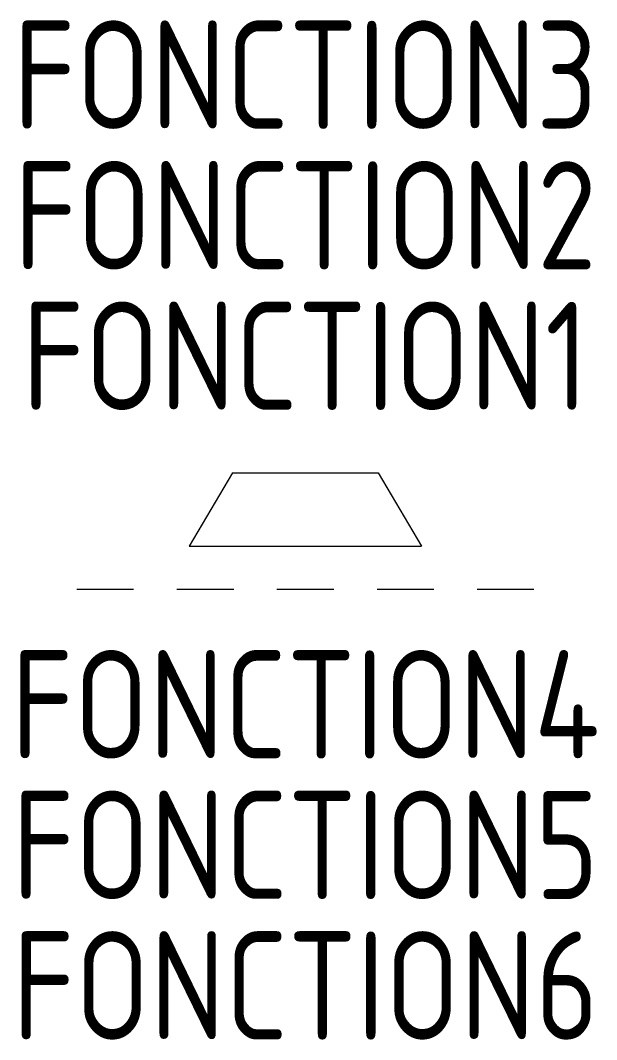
# Model space of a CAD drawing. Extents: x -1585.9 to -1572.6, y -890 to -866.4.
import ezdxf
from ezdxf.enums import TextEntityAlignment as Align

# ---------------------------------------------------------------- set-up
doc = ezdxf.new("R2010")
doc.units = 0
for name, color, linetype in [('SYMB_FIL', 3, 'CONTINUOUS'), ('SYMB_FIL_FIN', 1, 'CONTINUOUS'), ('SYMB_TXT_NOM', 3, 'CONTINUOUS')]:
    doc.layers.add(name, color=color, linetype=linetype)
doc.styles.add('NET2_5', font='isocp.shx', dxfattribs={"width": 0.9, "height": 2.5})

msp = doc.modelspace()

# ---------------------------------------------------------------- linework, layer by layer
at = {"layer": 'SYMB_FIL'}
for p, q in [((-1581.031, -876.897), (-1582.031, -878.593)), ((-1581.031, -876.897), (-1577.661, -876.897)), ((-1577.661, -876.897), (-1576.661, -878.593)), ((-1582.031, -878.593), (-1576.661, -878.593))]:
    msp.add_line(p, q, dxfattribs=at)
at = {"layer": 'SYMB_FIL_FIN'}
for p, q in [((-1584.634, -879.593), (-1583.319, -879.593)), ((-1582.319, -879.593), (-1581.004, -879.593)), ((-1580.004, -879.593), (-1578.689, -879.593)), ((-1577.689, -879.593), (-1576.374, -879.593)), ((-1575.374, -879.593), (-1574.059, -879.593))]:
    msp.add_line(p, q, dxfattribs=at)

# ---------------------------------------------------------------- texts
at = {"layer": 'SYMB_TXT_NOM', "style": 'NET2_5', "width": 0.9, "flags": 8}
for tag, p in [('FONCTION3', (-1579.346, -868.947)), ('FONCTION2', (-1579.346, -872.197)), ('FONCTION1', (-1579.346, -875.447)), ('FONCTION4', (-1579.346, -883.504)), ('FONCTION5', (-1579.346, -886.754)), ('FONCTION6', (-1579.346, -890.004))]:
    msp.add_attdef(tag, text='', height=2.5, dxfattribs=at).set_placement(p, align=Align.CENTER)

doc.saveas('drawing.dxf')
